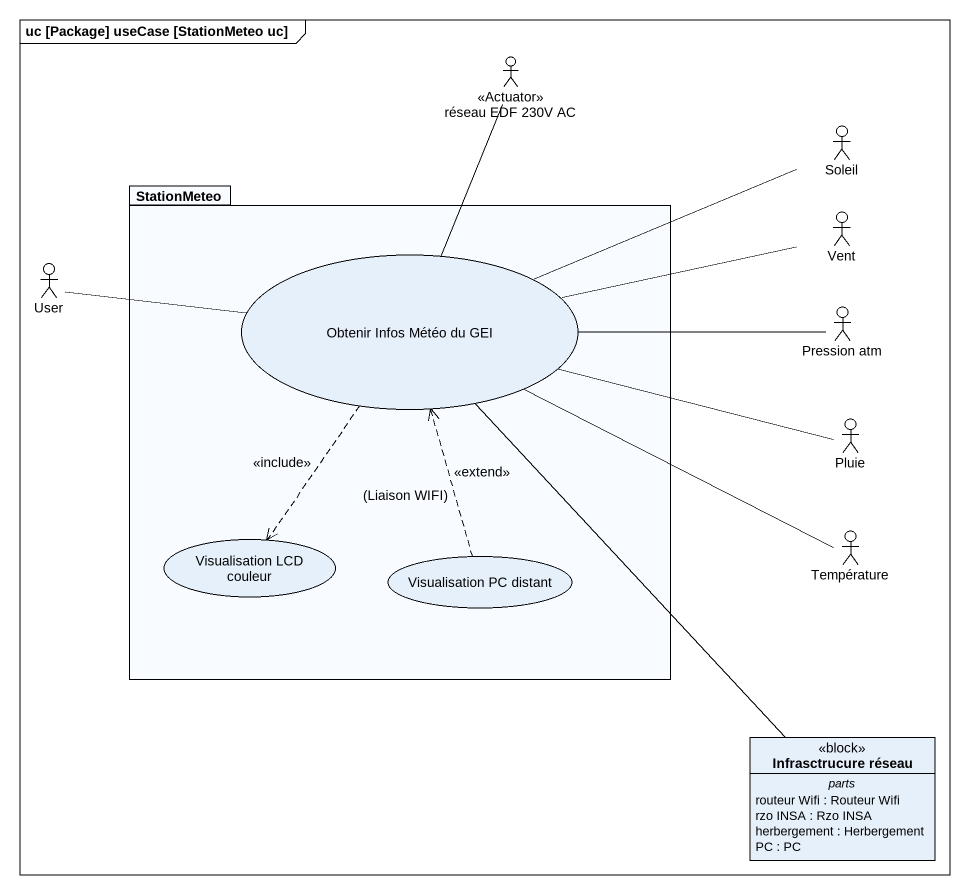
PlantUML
@startuml
mainframe uc [Package] useCase [StationMeteo uc]
allowmixing
hide circle
hide empty members
actor "réseau EDF 230V AC" as réseau_EDF_230V_AC <<Actuator>>
actor Soleil
package StationMeteo {
  usecase "Obtenir Infos Météo du GEI" as Obtenir_Infos_Météo_du_GEI
  usecase "Visualisation LCD couleur" as Visualisation_LCD_couleur
  usecase "Visualisation PC distant" as Visualisation_PC_distant
}
actor Vent
actor User
actor "Pression atm" as Pression_atm
actor Pluie
actor Température
class "Infrasctrucure réseau" as Infrasctrucure_réseau <<block>> {
  -- parts --
  routeur Wifi : Routeur Wifi
  rzo INSA : Rzo INSA
  herbergement : Herbergement
  PC : PC
}
réseau_EDF_230V_AC -- Obtenir_Infos_Météo_du_GEI
Soleil -left- Obtenir_Infos_Météo_du_GEI
Obtenir_Infos_Météo_du_GEI ..> Visualisation_LCD_couleur : <<include>>
Obtenir_Infos_Météo_du_GEI -- Infrasctrucure_réseau
Vent -left- Obtenir_Infos_Météo_du_GEI
User -right- Obtenir_Infos_Météo_du_GEI
Pression_atm -left- Obtenir_Infos_Météo_du_GEI
Pluie -left- Obtenir_Infos_Météo_du_GEI
Température -left- Obtenir_Infos_Météo_du_GEI
Visualisation_PC_distant .up.> Obtenir_Infos_Météo_du_GEI : <<extend>>\n(Liaison WIFI)
@enduml
